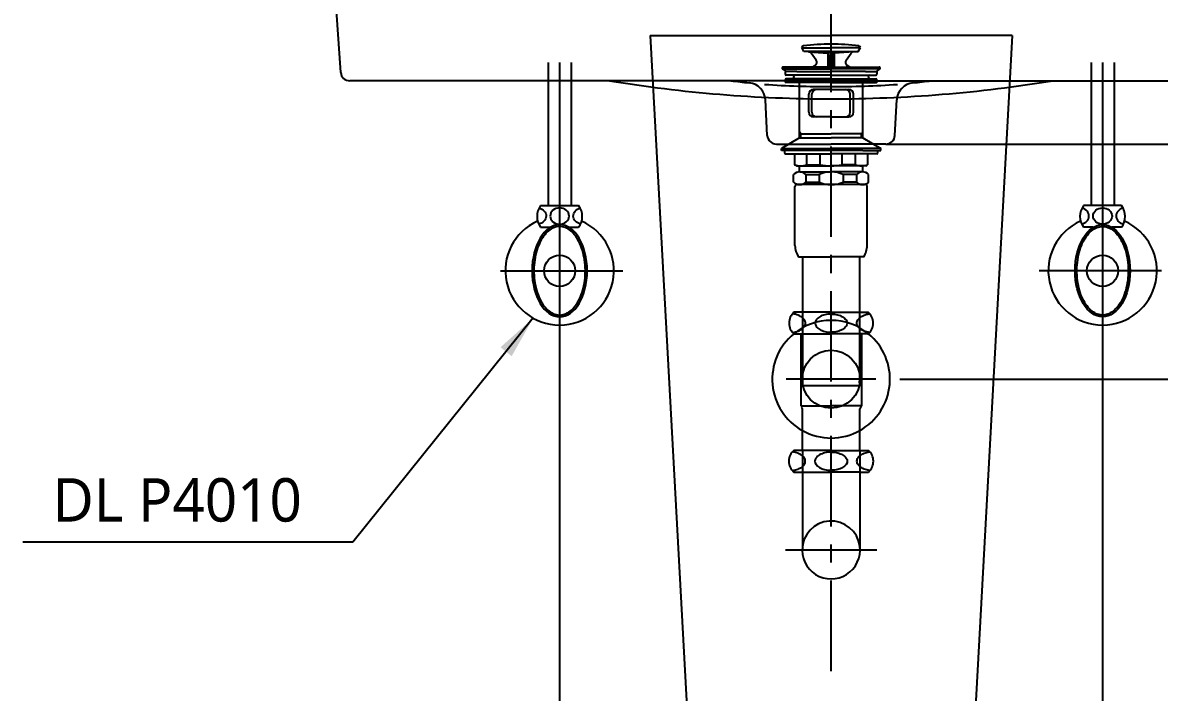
# Model space of a CAD drawing. Extents: x 0 to 6851, y 0 to 2100.
# Drawn here: x 753 to 1381, y 442 to 812 of the extents above; entities that cross this region are included whole.
import ezdxf

# ---------------------------------------------------------------- set-up
doc = ezdxf.new("R2010")
doc.units = 0
doc.header["$LTSCALE"] = 20
doc.header["$MEASUREMENT"] = 0
doc.linetypes.add('CENTER', pattern=[2, 1.25, -0.25, 0.25, -0.25])
doc.layers.get('0').update_dxf_attribs({"linetype": 'CONTINUOUS'})
doc.layers.get('DEFPOINTS').update_dxf_attribs({"linetype": 'CONTINUOUS'})
for name, color, linetype in [('1', 1, 'CONTINUOUS'), ('3', 3, 'CONTINUOUS'), ('4', 4, 'CONTINUOUS'), ('6', 6, 'CONTINUOUS'), ('7', 7, 'CONTINUOUS'), ('CENTER', 2, 'CENTER')]:
    doc.layers.add(name, color=color, linetype=linetype)
doc.styles.get("Standard").update_dxf_attribs({"font": 'NanumGothic.ttf'})
doc.dimstyles.get("Standard").update_dxf_attribs({"dimtxt": 2.5, "dimasz": 2, "dimexe": 2, "dimexo": 1, "dimgap": 1.5, "dimtad": 1, "dimdec": 0, "dimlfac": 10, "dimrnd": 0.5, "dimzin": 0, "dimdsep": 46, "dimtxsty": 'Standard', "dimcen": 0, "dimclrt": 2, "dimadec": 0, "dimazin": 0, "dimtfac": 1, "dimtdec": 0, "dimtmove": 0, "dimatfit": 3, "dimfxl": 1, "dimtolj": 1, "dimtzin": 0, "dimarcsym": 0})

# ---------------------------------------------------------------- blocks, each defined once
blk = doc.blocks.new('*D5')
at = {"layer": '1', "color": 3, "lineweight": -2, "transparency": 16777216}
for p, q in [((1633.77, 925.42), (1685.77, 925.42)), ((1673.77, 901.42), (1673.77, 794.42)), ((1673.77, 639.42), (1673.77, 746.42)), ((1238, 615.42), (1685.77, 615.42))]:
    blk.add_line(p, q, dxfattribs=at)
at = {"layer": '1', "color": 3, "transparency": 16777216}
for points in [[(1669.77, 901.42), (1677.77, 901.42), (1673.77, 925.42)], [(1669.77, 639.42), (1677.77, 639.42), (1673.77, 615.42)]]:
    blk.add_solid(points, dxfattribs=at)
at = {"layer": 'DEFPOINTS', "color": 0, "transparency": 16777216}
for p in [(1633.77, 925.42), (1238, 615.42), (1673.77, 615.42)]:
    blk.add_point(p, dxfattribs=at)
at = {"layer": '1', "color": 2, "transparency": 16777216, "insert": (1673.77, 770.42), "char_height": 24, "attachment_point": 5}
blk.add_mtext('\\A1;310', dxfattribs=at)
blk = doc.blocks.new('*D9')
at = {"layer": '1', "color": 3, "lineweight": -2, "transparency": 16777216}
for p, q in [((1050, 675.42), (1050, 382.59)), ((1350, 675.42), (1350, 382.59)), ((1326, 394.59), (1074, 394.59))]:
    blk.add_line(p, q, dxfattribs=at)
at = {"layer": '1', "color": 3, "transparency": 16777216}
for points in [[(1074, 398.59), (1074, 390.59), (1050, 394.59)], [(1326, 398.59), (1326, 390.59), (1350, 394.59)]]:
    blk.add_solid(points, dxfattribs=at)
at = {"layer": 'DEFPOINTS', "color": 0, "transparency": 16777216}
for p in [(1050, 675.42), (1350, 675.42), (1050, 394.59)]:
    blk.add_point(p, dxfattribs=at)
at = {"layer": '1', "color": 2, "transparency": 16777216, "insert": (1200, 418.59), "char_height": 24, "attachment_point": 5}
blk.add_mtext('\\A1;300', dxfattribs=at)
blk = doc.blocks.new('*D11')
at = {"layer": '1', "color": 3, "lineweight": -2, "transparency": 16777216}
for p, q in [((1473, 925.42), (1568.41, 925.42)), ((1556.41, 901.42), (1556.41, 859.42)), ((1556.41, 769.42), (1556.41, 811.42)), ((1230.26, 745.42), (1568.41, 745.42))]:
    blk.add_line(p, q, dxfattribs=at)
at = {"layer": '1', "color": 3, "transparency": 16777216}
for points in [[(1552.41, 901.42), (1560.41, 901.42), (1556.41, 925.42)], [(1552.41, 769.42), (1560.41, 769.42), (1556.41, 745.42)]]:
    blk.add_solid(points, dxfattribs=at)
at = {"layer": 'DEFPOINTS', "color": 0, "transparency": 16777216}
for p in [(1473, 925.42), (1556.41, 925.42), (1230.26, 745.42)]:
    blk.add_point(p, dxfattribs=at)
at = {"layer": '1', "color": 2, "transparency": 16777216, "insert": (1556.41, 835.42), "char_height": 24, "attachment_point": 5}
blk.add_mtext('\\A1;180', dxfattribs=at)

msp = doc.modelspace()

# ---------------------------------------------------------------- linework, layer by layer
for p, q in [((1077.5, 780.42, -9.25), (1067.5, 780.42, -9.25)), ((1322.5, 780.42, -9.25), (1332.5, 780.42, -9.25))]:
    msp.add_line(p, q)
at = {"ltscale": 3}
for start, end in [(260.66596, 270.00032), (269.99968, 279.33404)]:
    msp.add_arc((1200, 1525.68, -9.25), 755.26, start, end, dxfattribs=at)
at = {"layer": '3'}
for p, q in [((1185, 796.62), (1183.77, 798.75)), ((1183.89, 798.55), (1200, 798.55)), ((1216.11, 798.55), (1200, 798.55)), ((1215, 796.62), (1216.23, 798.75)), ((1200, 796.62), (1185, 796.62)), ((1187.52, 796.43), (1198.25, 795.73)), ((1191.73, 791.74), (1189.01, 795.59)), ((1200, 796.62), (1198.25, 795.73)), ((1198.25, 795.73), (1198.25, 788.02)), ((1199.48, 796.36), (1199.05, 789.95)), ((1200, 796.62), (1201.75, 795.73)), ((1200, 796.62), (1215, 796.62)), ((1200.52, 796.36), (1200.95, 789.95)), ((1212.48, 796.43), (1201.75, 795.73)), ((1201.75, 795.73), (1201.75, 788.02)), ((1208.27, 791.74), (1210.99, 795.59)), ((1173, 787.62), (1173, 787.02)), ((1173, 787.02), (1175.14, 785.52)), ((1173, 787.02), (1200, 787.02)), ((1182.7, 788.02), (1173.4, 788.02)), ((1174.7, 785.32), (1174.7, 784.02)), ((1181, 785.52), (1174.9, 785.52)), ((1181, 785.52), (1200, 785.52)), ((1200, 788.02), (1182.7, 788.02)), ((1189.64, 788.02), (1191.09, 788.85)), ((1199.25, 788.02), (1199.05, 789.97)), ((1199.05, 789.97), (1200, 789.97)), ((1200.95, 789.97), (1200, 789.97)), ((1200, 788.02), (1217.3, 788.02)), ((1227, 787.02), (1200, 787.02)), ((1219, 785.52), (1200, 785.52)), ((1200.75, 788.02), (1200.95, 789.97)), ((1210.36, 788.02), (1208.91, 788.85)), ((1217.3, 788.02), (1226.6, 788.02)), ((1219, 785.52), (1225.1, 785.52)), ((1227, 787.02), (1224.86, 785.52)), ((1225.3, 785.32), (1225.3, 784.02)), ((1227, 787.62), (1227, 787.02)), ((1174.7, 781.02), (1174.7, 779.72)), ((1200, 779.52), (1174.9, 779.52)), ((1200, 783.52), (1175.2, 783.52)), ((1200, 781.52), (1175.2, 781.52)), ((1182.5, 748.92), (1182.5, 779.52)), ((1200, 783.52), (1224.8, 783.52)), ((1200, 781.52), (1224.8, 781.52)), ((1200, 779.52), (1225.1, 779.52)), ((1217.5, 748.92), (1217.5, 779.52)), ((1225.3, 781.02), (1225.3, 779.72)), ((1187.63, 763.02), (1187.63, 773.02)), ((1189.39, 763.02), (1189.39, 773.02)), ((1200, 775.52), (1190.13, 775.52)), ((1200, 775.52), (1209.87, 775.52)), ((1210.61, 763.02), (1210.61, 773.02)), ((1212.37, 763.02), (1212.37, 773.02)), ((1200, 760.52), (1190.13, 760.52)), ((1200, 760.52), (1209.87, 760.52)), ((1182.5, 748.92), (1172.5, 742.92)), ((1183.2, 751.02), (1182.5, 752.23)), ((1182.5, 751.02), (1200, 751.02)), ((1182.5, 748.92), (1200, 748.92)), ((1183.2, 748.92), (1183.2, 751.02)), ((1217.5, 751.02), (1200, 751.02)), ((1217.5, 748.92), (1200, 748.92)), ((1216.8, 751.02), (1217.5, 752.23)), ((1216.8, 748.92), (1216.8, 751.02)), ((1217.5, 748.92), (1227.5, 742.92)), ((1172.5, 742.92), (1200, 742.92)), ((1172.5, 741.92), (1172.5, 742.92)), ((1182.5, 741.92), (1172.5, 741.92)), ((1174.31, 741.92), (1174.31, 740.62)), ((1217.5, 741.92), (1182.5, 741.92)), ((1227.5, 742.92), (1200, 742.92)), ((1217.5, 741.92), (1227.5, 741.92)), ((1225.69, 741.92), (1225.69, 740.62)), ((1227.5, 741.92), (1227.5, 742.92)), ((1174.81, 740.12), (1179.81, 740.12)), ((1179.81, 740.12), (1200, 740.12)), ((1179.81, 740.12), (1179.81, 734)), ((1186.58, 734), (1186.58, 740.12)), ((1193.98, 734), (1193.98, 740.12)), ((1220.19, 740.12), (1200, 740.12)), ((1206.02, 734), (1206.02, 740.12)), ((1213.42, 734), (1213.42, 740.12)), ((1220.19, 740.12), (1220.19, 734)), ((1225.19, 740.12), (1220.19, 740.12)), ((1179.26, 724.46), (1179.26, 728.57)), ((1180.81, 733.42), (1179.81, 734)), ((1180.81, 733.42), (1182.21, 733.42)), ((1182.21, 733.42), (1200, 733.42)), ((1182.5, 730.01), (1182.5, 733.42)), ((1182.64, 730.02), (1199.76, 730.02)), ((1186.03, 728.57), (1193.43, 728.57)), ((1186.03, 728.57), (1186.03, 724.46)), ((1186.58, 734), (1193.98, 734)), ((1193.43, 728.57), (1193.43, 724.46)), ((1217.79, 733.42), (1200, 733.42)), ((1217.36, 730.02), (1200.24, 730.02)), ((1213.42, 734), (1206.02, 734)), ((1206.57, 728.57), (1206.57, 724.46)), ((1213.97, 728.57), (1206.57, 728.57)), ((1213.97, 728.57), (1213.97, 724.46)), ((1217.5, 730.01), (1217.5, 733.42)), ((1219.19, 733.42), (1217.79, 733.42)), ((1219.19, 733.42), (1220.19, 734)), ((1220.74, 724.46), (1220.74, 728.57)), ((1200, 723.02), (1181, 723.02)), ((1186.03, 724.46), (1193.43, 724.46)), ((1217.36, 723.02), (1200, 723.02)), ((1213.97, 724.46), (1206.57, 724.46)), ((1216.8, 723.02), (1217.36, 723.02)), ((1217.36, 723.02), (1217.76, 723.02)), ((1219, 723.02), (1217.5, 723.02)), ((1180, 689.42), (1180, 722.02)), ((1220, 716.65), (1220, 722.02)), ((1220, 689.42), (1220, 722.02)), ((1182, 683.02), (1200, 683.02)), ((1184.12, 683.02), (1184.12, 612.02)), ((1218, 683.02), (1200, 683.02)), ((1215.87, 612.02), (1215.87, 683.02)), ((1184.12, 612.02), (1215.87, 612.02)), ((1215.87, 613.8), (1215.17, 613.8))]:
    msp.add_line(p, q, dxfattribs=at)
for centre, radius, start, end in [((1184.85, 798.55), 1.1, 97.32041, 169.4262), ((1200, 680.62), 120, 90, 97.32041), ((1200, 680.62), 120, 82.67959, 90), ((1215.15, 798.55), 1.1, 10.5738, 82.67959), ((1187.37, 794.44), 2, 35.20233, 86.26181), ((1190.09, 790.59), 2, 300, 35.20233), ((1209.91, 790.59), 2, 144.79767, 240), ((1212.63, 794.44), 2, 93.73819, 144.79767), ((1173.4, 787.62), 0.4, 90, 180), ((1174.9, 785.32), 0.2, 90, 180), ((1225.1, 785.32), 0.2, 0, 90), ((1226.6, 787.62), 0.4, 0, 90), ((1175.2, 784.02), 0.5, 180, 270), ((1175.2, 781.02), 0.5, 90, 180), ((1174.9, 779.72), 0.2, 180, 270), ((1178.5, 782.52), 1, 270, 90), ((1221.5, 782.52), 1, 90, 270), ((1224.8, 784.02), 0.5, 270, 0), ((1224.8, 781.02), 0.5, 0, 90), ((1225.1, 779.72), 0.2, 270, 0), ((1190.13, 773.02), 2.5, 90, 180), ((1191.89, 773.02), 2.5, 90, 180), ((1208.11, 773.02), 2.5, 0, 90), ((1209.87, 773.02), 2.5, 0, 90), ((1190.13, 763.02), 2.5, 180, 270), ((1191.89, 763.02), 2.5, 180, 270), ((1208.11, 763.02), 2.5, 270, 0), ((1209.87, 763.02), 2.5, 270, 0), ((1174.81, 740.62), 0.5, 180, 270), ((1225.19, 740.62), 0.5, 270, 0), ((1182.64, 725.31), 4.7, 43.94094, 136.05906), ((1183.2, 743.6), 10.18, 250.56793, 289.43207), ((1199.53, 716.41), 13.61, 89.0643, 116.64719), ((1199.81, 762.88), 29.46, 258.59557, 270.37374), ((1200.19, 762.88), 29.46, 269.62626, 281.40443), ((1200.47, 716.41), 13.61, 63.35281, 90.9357), ((1216.8, 743.6), 10.18, 250.56793, 289.43207), ((1217.36, 725.31), 4.7, 43.94094, 136.05906), ((1182.64, 727.73), 4.7, 223.94094, 316.05906), ((1181, 722.02), 1, 90, 180), ((1199.53, 736.62), 13.61, 243.35281, 270.9357), ((1200.47, 736.62), 13.61, 269.0643, 296.64719), ((1217.36, 727.73), 4.7, 223.94094, 316.05906), ((1219, 722.02), 1, 0, 90), ((1192.99, 689.96), 13, 182.42004, 212.30001), ((1207.01, 689.96), 13, 327.69999, 357.57996)]:
    msp.add_arc(centre, radius, start, end, dxfattribs=at)
at = {"layer": '4'}
for p, q in [((1183.75, 652.46), (1179.46, 652.46)), ((1200, 652.46), (1183.75, 652.46)), ((1200, 652.46), (1216.25, 652.46)), ((1216.25, 652.46), (1220.54, 652.46)), ((1179.85, 640.46), (1179.46, 640.46)), ((1179.85, 640.46), (1200, 640.46)), ((1183.2, 640.46), (1183.2, 600.68)), ((1220.15, 640.46), (1200, 640.46)), ((1216.8, 640.46), (1216.8, 600.68)), ((1220.15, 640.46), (1220.54, 640.46)), ((1224.78, 615.42), (1175.22, 615.42)), ((1183.2, 600.68), (1200, 600.68)), ((1184.12, 575.86), (1184.12, 599.04)), ((1216.8, 600.68), (1200, 600.68)), ((1215.87, 575.86), (1215.87, 599.04)), ((1184.12, 576.16), (1179.38, 576.16)), ((1199.92, 576.16), (1184.12, 576.16)), ((1184.12, 575.86), (1184.12, 520.96)), ((1199.92, 576.16), (1200, 576.16)), ((1200.08, 576.16), (1200, 576.16)), ((1200.08, 576.16), (1215.87, 576.16)), ((1215.87, 576.16), (1220.62, 576.16)), ((1215.87, 575.86), (1215.87, 520.96)), ((1179.38, 564.16), (1184.12, 564.16)), ((1184.12, 564.16), (1199.92, 564.16)), ((1215.87, 564.16), (1200.08, 564.16)), ((1215.87, 564.16), (1220.62, 564.16)), ((1225.17, 520.96), (1174.83, 520.96))]:
    msp.add_line(p, q, dxfattribs=at)
for points in [[(1185.81, 646.46, 0.155217), (1185.21, 648.32, 0.106747), (1183.15, 650.21, 0.073043), (1180.38, 651.33, 0.028511), (1178.65, 651.64, 0.059523)], [(1191.72, 648.2, 0.32729), (1191.72, 644.72, 0.106373), (1193.74, 642.93, 0.071219), (1196.44, 641.87, 0.057537), (1200, 641.46, 0.057537)], [(1200, 651.46, 0.057537), (1196.44, 651.05, 0.071219), (1193.74, 650, 0.106373), (1191.72, 648.2, 0.159483)], [(1200, 651.46, -0.057537), (1203.56, 651.05, -0.071219), (1206.26, 650, -0.106373), (1208.28, 648.2, -0.159483)], [(1208.28, 648.2, -0.32729), (1208.28, 644.72, -0.106373), (1206.26, 642.93, -0.071219), (1203.56, 641.87, -0.057537), (1200, 641.46, -0.057537)], [(1214.19, 646.46, -0.155217), (1214.79, 648.32, -0.106747), (1216.85, 650.21, -0.073043), (1219.62, 651.33, -0.028511), (1221.35, 651.64, -0.059523)], [(1178.65, 641.28, 0.028511), (1180.38, 641.6, 0.073043), (1183.15, 642.71, 0.106747), (1185.21, 644.61, 0.155217), (1185.81, 646.46, 0.155217)], [(1221.35, 641.28, -0.028511), (1219.62, 641.6, -0.073043), (1216.85, 642.71, -0.106747), (1214.79, 644.61, -0.155217), (1214.19, 646.46, -0.155217)], [(1184.12, 573.15, 0.049056), (1183.08, 573.91, 0.073043), (1180.31, 575.03, 0.028511), (1178.58, 575.34)], [(1185.73, 570.16, 0.155217), (1185.14, 572.02, 0.054411), (1184.18, 573.09, 0.054411)], [(1191.64, 571.9, 0.32729), (1191.64, 568.42, 0.106373), (1193.66, 566.63, 0.071219), (1196.36, 565.57, 0.057537), (1199.92, 565.16, 0.057537)], [(1200, 575.16, 0.05879), (1196.36, 574.75, 0.071219), (1193.66, 573.7, 0.106373), (1191.64, 571.9, 0.159483)], [(1200, 575.16, -0.05879), (1203.64, 574.75, -0.071219), (1206.34, 573.7, -0.106373), (1208.36, 571.9, -0.159483)], [(1208.36, 571.9, -0.32729), (1208.36, 568.42, -0.106373), (1206.34, 566.63, -0.071219), (1203.64, 565.57, -0.057537), (1200.08, 565.16, -0.057537)], [(1214.27, 570.16, -0.155217), (1214.86, 572.02, -0.05495), (1215.83, 573.1, -0.05495)], [(1215.87, 573.15, -0.049056), (1216.92, 573.91, -0.073043), (1219.69, 575.03, -0.028511), (1221.42, 575.34)], [(1178.58, 564.98, 0.028511), (1180.31, 565.3, 0.073043), (1183.08, 566.41, 0.049056), (1184.12, 567.18, 0.049056)], [(1184.19, 567.23, 0.054321), (1185.14, 568.31, 0.155217), (1185.73, 570.16)], [(1215.82, 567.23, -0.054539), (1214.86, 568.31, -0.155217), (1214.27, 570.16)], [(1221.42, 564.98, -0.028511), (1219.69, 565.3, -0.073043), (1216.92, 566.41, -0.049056), (1215.87, 567.18, -0.049056)]]:
    msp.add_lwpolyline(points, format="xyb", dxfattribs=at)
msp.add_circle((1200, 615.46), 16, dxfattribs=at)
for centre, radius, start, end in [((1184.75, 646.46), 8, 131.40962, 228.59038), ((1200, 615.46), 32.5, 50.55292, 129.44708), ((1215.25, 646.46), 8, 311.40962, 48.59038), ((1200, 615.46), 32.5, 129.44708, 240.76049), ((1200, 615.46), 32.5, 299.23951, 50.55292), ((1183.2, 599.04), 0.925, 0, 58.70259), ((1216.8, 599.04), 0.925, 121.29741, 180), ((1215.8, 600.68), 1, 301.29741, 0), ((1200, 615.46), 32.5, 240.76049, 299.23951), ((1184.67, 570.16), 8, 131.40962, 228.59038), ((1215.33, 570.16), 8, 311.40962, 48.59038), ((1200, 521.09), 16, 7.16664, 180), ((1200, 521.09), 16, 172.83336, 7.16664)]:
    msp.add_arc(centre, radius, start, end, dxfattribs=at)
at = {"layer": '6'}
for p, q in [((1043.65, 790.42), (1043.65, 711.42)), ((1050, 790.42), (1050, 640.76)), ((1056.35, 790.42), (1056.35, 711.42)), ((1343.65, 790.42), (1343.65, 711.42)), ((1350, 790.42), (1350, 640.76)), ((1356.35, 790.42), (1356.35, 711.42)), ((1039.5, 711.42), (1043.65, 711.42)), ((1043.65, 711.42), (1060.5, 711.42)), ((1356.35, 711.42), (1339.5, 711.42)), ((1360.5, 711.42), (1356.35, 711.42)), ((1039.5, 699.42), (1044.86, 699.42)), ((1055.14, 699.42), (1060.5, 699.42)), ((1344.86, 699.42), (1339.5, 699.42)), ((1360.5, 699.42), (1355.14, 699.42)), ((1017.37, 675.42), (1084.97, 675.42)), ((1382.63, 675.42), (1315.03, 675.42))]:
    msp.add_line(p, q, dxfattribs=at)
for centre in [(1050, 675.42), (1350, 675.42)]:
    msp.add_circle(centre, 8.62, dxfattribs=at)
for centre, radius, start, end in [((1047.5, 705.42), 10, 143.1301, 216.8699), ((1052.5, 705.42), 10, 323.1301, 36.8699), ((1347.5, 705.42), 10, 143.1301, 216.8699), ((1352.5, 705.42), 10, 323.1301, 36.8699), ((1050, 675.42), 30, 113.91725, 66.08275), ((1350, 675.42), 30, 113.91725, 66.08275)]:
    msp.add_arc(centre, radius, start, end, dxfattribs=at)
at = {"layer": '6', "extrusion": (0, 0, -1)}
for centre, major_axis, start_param, end_param in [((1037.32, 705.65), (-5.23, 0), 1.824119, 4.49897), ((1062.77, 705.65), (5.23, 0), 1.800504, 4.443058)]:
    msp.add_ellipse(centre, major_axis=major_axis, ratio=0.866391, start_param=start_param, end_param=end_param, dxfattribs=at)
for centre, major_axis, ratio in [((1050, 705.65), (-5.23, 0), 0.866391), ((1050, 675.42), (0, 25.5), 0.596529)]:
    msp.add_ellipse(centre, major_axis=major_axis, ratio=ratio, dxfattribs=at)
at = {"layer": '6'}
for centre, major_axis, start_param, end_param in [((1337.23, 705.65), (-5.23, 0), 1.800504, 4.443058), ((1362.68, 705.65), (5.23, 0), 1.824119, 4.49897)]:
    msp.add_ellipse(centre, major_axis=major_axis, ratio=0.866391, start_param=start_param, end_param=end_param, dxfattribs=at)
for centre, major_axis, ratio in [((1350, 705.65), (5.23, 0), 0.866391), ((1350, 675.42), (0, 25.5), 0.596529)]:
    msp.add_ellipse(centre, major_axis=major_axis, ratio=ratio, dxfattribs=at)
for points in [[(1050, 699.92), (1052.08, 699.92), (1054.18, 699.11), (1058.08, 695.87), (1059.85, 693.43), (1062.57, 687.4), (1063.53, 683.82), (1064.38, 676.31), (1064.28, 672.38), (1063.04, 665.02), (1061.91, 661.6), (1058.9, 656.01), (1057.02, 653.85), (1053.02, 651.21), (1050.91, 650.71), (1046.76, 651.31), (1044.67, 652.43), (1040.92, 656.26), (1039.27, 658.97), (1036.86, 665.39), (1036.1, 669.1), (1035.63, 676.71), (1035.94, 680.61), (1037.54, 687.75), (1038.84, 690.99), (1042.11, 696.1), (1044.07, 697.96), (1047.39, 699.61), (1048.7, 699.92), (1050, 699.92)], [(1350, 699.92), (1347.92, 699.92), (1345.82, 699.11), (1341.92, 695.87), (1340.15, 693.43), (1337.43, 687.4), (1336.47, 683.82), (1335.62, 676.31), (1335.72, 672.38), (1336.96, 665.02), (1338.09, 661.6), (1341.1, 656.01), (1342.98, 653.85), (1346.98, 651.21), (1349.09, 650.71), (1353.24, 651.31), (1355.33, 652.43), (1359.08, 656.26), (1360.73, 658.97), (1363.14, 665.39), (1363.9, 669.1), (1364.37, 676.71), (1364.06, 680.61), (1362.46, 687.75), (1361.16, 690.99), (1357.89, 696.1), (1355.93, 697.96), (1352.61, 699.61), (1351.3, 699.92), (1350, 699.92)]]:
    msp.add_open_spline(points, degree=3, knots=[0, 0, 0, 0, 0.46111, 0.46111, 0.922219, 0.922219, 1.383329, 1.383329, 1.844439, 1.844439, 2.305549, 2.305549, 2.766658, 2.766658, 3.227768, 3.227768, 3.688878, 3.688878, 4.149988, 4.149988, 4.611097, 4.611097, 5.072207, 5.072207, 5.533317, 5.533317, 5.994427, 5.994427, 6.283185, 6.283185, 6.283185, 6.283185], dxfattribs=at)
at = {"layer": '7', "extrusion": (0, 1, 0)}
for p, q in [((929.07, 785.04, -8.92), (920.02, 917.86)), ((1200, 780.42, -9.25), (934.06, 780.42, -9.25)), ((1200, 780.42, -9.25), (1465.94, 780.42, -9.25)), ((1200, 780.42, 445.82), (1200, 780.42, -14.18)), ((1200, 780.42, -14.18), (1200, 780.42, 445.82)), ((1200, 780.42, 445.82), (1200, 780.42, -14.18)), ((1200, 780.42, -14.18), (1200, 780.42, 445.82)), ((1200, 780.42, 20), (1200, 780.42, 0)), ((1200, 780.42, 20), (1200, 780.42, 0)), ((1200, 780.42, 20), (1200, 780.42, 0)), ((1200, 780.42, 20), (1200, 780.42, 0)), ((1200, 780.42, 0), (1200, 780.42, -14.18)), ((1200, 780.42, 0), (1200, 780.42, -14.18)), ((1200, 780.42, 0), (1200, 780.42, -14.18)), ((1200, 780.42, 0), (1200, 780.42, -14.18)), ((1200, 780.42, -14.18), (1200, 780.42, -14.18)), ((1200, 780.42, -14.18), (1200, 780.42, -14.18)), ((1200, 780.42, -14.18), (1200, 780.42, -14.18)), ((1200, 780.42, -14.18), (1200, 780.42, -14.18)), ((1200, 780.42, 410.51), (1200, 780.42, 445.82)), ((1200, 780.42, 410.51), (1200, 780.42, 445.82)), ((1200, 780.42, 445.82), (1200, 780.42, 445.82)), ((1200, 780.42, 445.82), (1200, 780.42, 445.82)), ((1200, 780.42, 445.82), (1200, 780.42, 445.82)), ((1200, 780.42, 445.82), (1200, 780.42, 445.82)), ((1164.75, 750.16), (1163.72, 769.85)), ((1235.25, 750.16), (1236.28, 769.85)), ((1169.74, 745.42), (1200, 745.42)), ((1230.26, 745.42), (1200, 745.42))]:
    msp.add_line(p, q, dxfattribs=at)
at = {"layer": '7'}
for p, q in [((1100, 805.42), (1135, 165.42, -45.1)), ((1100, 805.42), (1200, 805.42)), ((1300, 805.42), (1200, 805.42)), ((1300, 805.42), (1265, 165.42, -45.1))]:
    msp.add_line(p, q, dxfattribs=at)
at = {"layer": '7', "extrusion": (-2.03217e-08, -0.072426, 0.997374)}
msp.add_arc((934.06, 782.7, -65.75), 5, 184.20326, 270, dxfattribs=at)
at = {"layer": '7'}
for centre, radius, start, end in [((1231.53, 1505.73), 730.5, 263.16209, 263.96941), ((1153.73, 769.32), 10, 3, 83.96941), ((1246.27, 769.32), 10, 96.03059, 177), ((1168.47, 1505.73), 730.5, 276.03059, 276.83791), ((1200, 1322.85), 545.67, 266.14042, 269.99998), ((1200, 1322.85), 545.67, 270.00002, 273.85958), ((1169.74, 750.42), 5, 183, 270), ((1230.26, 750.42), 5, 270, 357)]:
    msp.add_arc(centre, radius, start, end, dxfattribs=at)
for points, knots in [([(1200, 780.42, 381.33), (1200, 780.42, 320.01), (1200, 780.42, 258.69), (1200, 780.42, 138.24), (1200, 780.42, 79.12), (1200, 780.42, 20)], [0, 0, 0, 0, 0.509144, 0.509144, 1, 1, 1, 1]), ([(1200, 780.42, 381.33), (1200, 780.42, 320.01), (1200, 780.42, 258.69), (1200, 780.42, 138.24), (1200, 780.42, 79.12), (1200, 780.42, 20)], [0, 0, 0, 0, 0.509144, 0.509144, 1, 1, 1, 1]), ([(1200, 780.42, 381.33), (1200, 780.42, 320.01), (1200, 780.42, 258.69), (1200, 780.42, 138.24), (1200, 780.42, 79.12), (1200, 780.42, 20)], [0, 0, 0, 0, 0.509144, 0.509144, 1, 1, 1, 1]), ([(1200, 780.42, 381.33), (1200, 780.42, 320.01), (1200, 780.42, 258.69), (1200, 780.42, 138.24), (1200, 780.42, 79.12), (1200, 780.42, 20)], [0, 0, 0, 0, 0.509144, 0.509144, 1, 1, 1, 1]), ([(1200, 780.42, 381.33), (1200, 780.42, 385.34), (1200, 780.42, 389.33), (1200, 780.42, 396.64), (1200, 780.42, 400.03), (1200, 780.42, 405.62), (1200, 780.42, 407.86), (1200, 780.42, 410.85), (1200, 780.42, 411.61), (1200, 780.42, 411.56)], [0, 0, 0, 0, 0.25, 0.25, 0.5, 0.5, 0.75, 0.75, 1, 1, 1, 1]), ([(1200, 780.42, 381.33), (1200, 780.42, 385.34), (1200, 780.42, 389.33), (1200, 780.42, 396.64), (1200, 780.42, 400.03), (1200, 780.42, 405.62), (1200, 780.42, 407.86), (1200, 780.42, 410.85), (1200, 780.42, 411.61), (1200, 780.42, 411.56)], [0, 0, 0, 0, 0.25, 0.25, 0.5, 0.5, 0.75, 0.75, 1, 1, 1, 1]), ([(1200, 780.42, 381.33), (1200, 780.42, 385.34), (1200, 780.42, 389.33), (1200, 780.42, 396.64), (1200, 780.42, 400.03), (1200, 780.42, 405.62), (1200, 780.42, 407.86), (1200, 780.42, 410.85), (1200, 780.42, 411.61), (1200, 780.42, 411.56)], [0, 0, 0, 0, 0.25, 0.25, 0.5, 0.5, 0.75, 0.75, 1, 1, 1, 1]), ([(1200, 780.42, 381.33), (1200, 780.42, 385.34), (1200, 780.42, 389.33), (1200, 780.42, 396.64), (1200, 780.42, 400.03), (1200, 780.42, 405.62), (1200, 780.42, 407.86), (1200, 780.42, 410.85), (1200, 780.42, 411.61), (1200, 780.42, 411.56)], [0, 0, 0, 0, 0.25, 0.25, 0.5, 0.5, 0.75, 0.75, 1, 1, 1, 1]), ([(1200, 780.42, 410.51), (1200, 780.42, 410.51), (1200, 780.42, 410.6), (1200, 780.42, 410.98), (1200, 780.42, 411.25), (1200, 780.42, 411.56)], [0, 0, 0, 0, 0.535587, 0.535587, 1, 1, 1, 1]), ([(1200, 780.42, 410.51), (1200, 780.42, 410.51), (1200, 780.42, 410.6), (1200, 780.42, 410.98), (1200, 780.42, 411.25), (1200, 780.42, 411.56)], [0, 0, 0, 0, 0.535587, 0.535587, 1, 1, 1, 1]), ([(1200, 780.42, 410.51), (1200, 780.42, 410.51), (1200, 780.42, 410.6), (1200, 780.42, 410.98), (1200, 780.42, 411.25), (1200, 780.42, 411.56)], [0, 0, 0, 0, 0.535587, 0.535587, 1, 1, 1, 1]), ([(1200, 780.42, 410.51), (1200, 780.42, 410.51), (1200, 780.42, 410.6), (1200, 780.42, 410.98), (1200, 780.42, 411.25), (1200, 780.42, 411.56)], [0, 0, 0, 0, 0.535587, 0.535587, 1, 1, 1, 1])]:
    msp.add_open_spline(points, degree=3, knots=knots, dxfattribs=at)
for points, degree in [([(1200, 780.42, -14.18), (1200, 780.42, -9.46), (1200, 780.42, -4.73), (1200, 780.42, 0)], 3), ([(1200, 780.42, -14.18), (1200, 780.42, -9.46), (1200, 780.42, -4.73), (1200, 780.42, 0)], 3), ([(1200, 780.42, -14.18), (1200, 780.42, -9.46), (1200, 780.42, -4.73), (1200, 780.42, 0)], 3), ([(1200, 780.42, -14.18), (1200, 780.42, -9.46), (1200, 780.42, -4.73), (1200, 780.42, 0)], 3), ([(1200, 780.42, 0), (1200, 780.42)], 1), ([(1200, 780.42, 0), (1200, 780.42)], 1), ([(1200, 780.42, 0), (1200, 780.42)], 1), ([(1200, 780.42, 0), (1200, 780.42)], 1)]:
    msp.add_open_spline(points, degree=degree, dxfattribs=at)
at = {"layer": 'CENTER', "color": 1, "linetype": 'CENTER', "ltscale": 2}
msp.add_line((1200, 454.16), (1200, 986.42), dxfattribs=at)

# ---------------------------------------------------------------- texts
at = {"layer": '1', "color": 2, "insert": (838.71, 548.6, -9.25), "char_height": 24, "attachment_point": 5}
msp.add_mtext('DL P4010', dxfattribs=at)

# ---------------------------------------------------------------- dimensions: what is measured, and where the dimension line sits
at = {"layer": '1'}
for base, p1, p2, picture, middle in [((1556.41, 925.42), (1230.26, 745.42), (1473, 925.42), '*D11', (1556.41, 835.42)), ((1673.77, 615.42), (1633.77, 925.42), (1238, 615.42), '*D5', (1673.77, 770.42))]:
    dim = msp.add_linear_dim(base=base, p1=p1, p2=p2, angle=90, dimstyle='Standard', override={"dimscale": 1.2, "dimtxt": 20, "dimasz": 20, "dimexe": 10, "dimexo": 0, "dimgap": 10, "dimtih": 1, "dimtoh": 1, "dimlfac": 1, "dimzin": 8, "dimclrd": 3, "dimclre": 3}, dxfattribs=at)
    dim.commit()
    dim.dimension.update_dxf_attribs({"geometry": picture, "text_midpoint": middle})
dim = msp.add_linear_dim(base=(1050, 394.59), p1=(1350, 675.42), p2=(1050, 675.42), dimstyle='Standard', override={"dimscale": 1.2, "dimtxt": 20, "dimasz": 20, "dimexe": 10, "dimexo": 0, "dimgap": 10, "dimlfac": 1, "dimzin": 8, "dimclrd": 3, "dimclre": 3}, dxfattribs=at)
dim.commit()
dim.dimension.update_dxf_attribs({"geometry": '*D9', "text_midpoint": (1200, 418.59)})

# ---------------------------------------------------------------- leaders
msp.add_leader([(1035.47, 649.37), (935.74, 525.41), (753.35, 525.41)], dimstyle='Standard', override={"dimscale": 1.2, "dimtxt": 20, "dimasz": 20, "dimexe": 10, "dimexo": 0, "dimgap": 10, "dimtad": 0, "dimlfac": 1, "dimzin": 8, "dimclrd": 3, "dimclre": 3}, dxfattribs=at)

doc.saveas('drawing.dxf')
